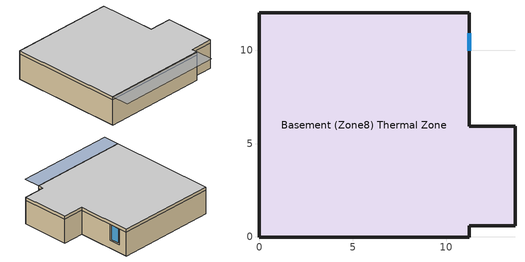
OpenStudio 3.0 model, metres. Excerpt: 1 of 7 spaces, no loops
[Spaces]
Basement (Zone8) Thermal Zone
 floor ground (Basement Floor Assembly): 11.25,12.01 11.25,5.92 13.69,5.92 13.69,0.58 11.25,0.58 11.25,-0.03 -0.03,-0.03 -0.03,12.01 z-2.95
 wall outside (Foundation Wall Assembly): 11.25,9.82 11.25,11.06 z-2.06:-0.23
 wall ground (Foundation Wall Assembly): 11.25,12.01 -0.03,12.01 -0.03,-0.03 11.25,-0.03 11.25,0.58 13.69,0.58 13.69,5.92 11.25,5.92 z-2.95:-0.23; 11.25,5.92,-0.23 11.25,5.92,-2.95 11.25,12.01,-2.95 11.25,12.01,-0.23 11.25,11.06,-0.23 11.25,11.06,-2.06 11.25,9.82,-2.06 11.25,9.82,-0.23
 wall ground (Base Exterior Wall Assembly): -0.03,12.01 -0.03,-0.03 11.25,-0.03 11.25,0.58 13.69,0.58 13.69,5.92 11.25,5.92 11.25,12.01 -0.03,12.01 z-0.23:0.13
 window (Exterior Window): 11.25,9.98 11.25,10.9 z-1.91:-0.25
 ceiling to First Floor (Zone1) Thermal Zone (First Floor Assembly): 11.25,-0.03 11.25,0.58 13.69,0.58 13.69,5.92 11.25,5.92 11.25,12.01 -0.03,12.01 -0.03,-0.03 z0.13
shading: 11.25,-1.85 11.25,-0.03 -0.03,-0.03 -0.03,-1.85 z0.13
[Site]
Washington Dc Dulles IntL Ar: Latitude {deg}=38.98; Longitude {deg}=-77.47; Time Zone {hr}=-5; Elevation {m}=82; Terrain=Suburbs
[Building]
NIST NZE House: North Axis {deg}=0; Default Construction Set=Default for Interior Walls
[ClimateZones]
Climate Zone Institution Name 1=ASHRAE; Climate Zone Document Name 1=ANSI/ASHRAE Standard 169; Climate Zone Document Year 1=2006; Climate Zone Institution Name 2=CEC; Climate Zone Document Name 2=California Climate Zone Descriptions; Climate Zone Document Year 2=1995
[SizingPeriod:DesignDay] Barometric Pressure {Pa}=100344; Sky Clearness=0; Rain Indicator=0; Snow Indicator=0; Day of Month=21; Daylight Saving Time Indicator=0; Dry-Bulb Temperature Range Modifier Type=DefaultMultipliers
Name | Maximum Dry-Bulb Temperature {C} | Daily Dry-Bulb Temperature Range {deltaC} | Humidity Indicating Conditions at Maximum Dry-Bulb | Wind Speed {m/s} | Wind Direction {deg} | Month | Day Type | Humidity Indicating Type | Solar Model Indicator | ASHRAE Taub | ASHRAE Taud
Washington Dc Dulles IntL Ar Ann Hum_n 99.6% Condns DP=>MCDB | -9 | 0 | -19.5 | 2.7 | 310 | 1 | WinterDesignDay | Dewpoint | ASHRAEClearSky
Washington Dc Dulles IntL Ar Ann Htg Wind 99.6% Condns WS=>MCDB | 0.8 | 0 | 0.8 | 11.2 | 310 | 1 | WinterDesignDay | Wetbulb | ASHRAEClearSky
Washington Dc Dulles IntL Ar Ann Htg 99.6% Condns DB | -11.8 | 0 | -11.8 | 2.7 | 310 | 1 | WinterDesignDay | Wetbulb | ASHRAEClearSky
Washington Dc Dulles IntL Ar Ann Clg .4% Condns DP=>MDB | 27.8 | 11.4 | 23.6 | 4 | 290 | 7 | SummerDesignDay | Dewpoint | ASHRAETau | 0.544 | 1.787
[Construction]
Exterior Window: Baseline Windows
Foundation Wall Assembly: Drainage Mat - Delta Drain foundation drainboard, 10" Concrete Wall, 2" XPS Slotted Insulation, Foil-faced Polyiso - 2.0", 1/2" GWB
Patio Shared Wall: 1/2" GWB, 2x6 24" O.C. Wood Stud Wall - R-19 Cellulose Insulation Only, 1/2" Plywood Sheathing, Air Barrier Membrane, Foil-faced Polyiso - 2.0", Foil-faced Polyiso - 2.0", Wood Furring Strips, Fiber Cement Siding
Base Exterior Wall Assembly: Cementitious Board w/ Stucco, 2.0" Mineral Wool Blanket Insulation, Drainage Mat - Delta Drain foundation drainboard, Vapor Permeable Air Barrier Membrane, 0.5" Pressure-treated Plywood Sheathing, 2x14 Rim Joist, Closed Cell Insulation
Basement Floor Assembly: Filter Fabric, 4" Stone Pad, 2.0" XPS Rigid Insulation, 6 MIL Polyethethylene Vapor Barrier, 4" Concrete Slab with Wire Mesh and Hydronic Tubing
First Floor Assembly: 7/8" T&G Floor Sheathing
[Material] Thermal Absorptance=0.9; Solar Absorptance=0.7; Visible Absorptance=0.7
Name | Roughness | Thickness {m} | Conductivity {W/m-K} | Density {kg/m3} | Specific Heat {J/kg-K}
1/2" GWB | MediumSmooth | 0.0127 | 0.16 | 800 | 1090
2x6 24" O.C. Wood Stud Wall - R-19 Cellulose Insulation Only | MediumRough | 0.1397 | 0.047481 | 30 | 712
1/2" Plywood Sheathing; 0.5" Pressure-treated Plywood Sheathing | Smooth | 0.0127 | 0.07 | 400 | 1300
Foil-faced Polyiso - 2.0" | MediumRough | 0.0508 | 0.023 | 40 | 1496
Fiber Cement Siding | MediumRough | 0.0079375 | 0.09 | 1000 | 900
Drainage Mat - Delta Drain foundation drainboard | MediumRough | 0.00066 | 0.45 | 950 | 1000
10" Concrete Wall | MediumRough | 0.254 | 2.15 | 2400 | 900
2" XPS Slotted Insulation; 2.0" XPS Rigid Insulation | MediumRough | 0.0508 | 0.029 | 29 | 1210
Cementitious Board w/ Stucco | MediumRough | 0.102 | 0.97 | 1600 | 900
2.0" Mineral Wool Blanket Insulation | VeryRough | 0.0508 | 0.04 | 20 | 840
2x14 Rim Joist | VerySmooth | 0.3556 | 0.18 | 1200 | 1012
Closed Cell Insulation | MediumRough | 0.127 | 0.027 | 35 | 1200
7/8" T&G Floor Sheathing | MediumSmooth | 0.022225 | 0.12 | 544 | 1210
4" Stone Pad | MediumRough | 0.1016 | 1.7 | 1602 | 840
4" Concrete Slab with Wire Mesh and Hydronic Tubing | MediumRough | 0.1016 | 0.53 | 1280 | 840
[Material:NoMass] Roughness=Rough; Thermal Resistance {m2-K/W}=0.011; Thermal Absorptance=0.9; Solar Absorptance=0.7; Visible Absorptance=0.7
Air Barrier Membrane; Vapor Permeable Air Barrier Membrane; Filter Fabric; 6 MIL Polyethethylene Vapor Barrier
[Material:AirGap]
Wood Furring Strips: Thermal Resistance {m2-K/W}=0.15
[WindowMaterial:SimpleGlazingSystem]
Baseline Windows: U-Factor {W/m2-K}=1.1356; Solar Heat Gain Coefficient=0.25; Visible Transmittance=0.4
[DefaultConstructionSet]
Default for Interior Walls: Default Exterior Surface Constructions=Default Surface Constructions 1; Default Interior Surface Constructions=Default Surface Constructions 2; Default Ground Contact Surface Constructions=Default Surface Constructions 3; Default Exterior SubSurface Constructions=Default Sub Surface Constructions 1; Default Interior SubSurface Constructions=Default Sub Surface Constructions 2
[DefaultSurfaceConstructions]
Name | Wall Construction
Default Surface Constructions 1; Default Surface Constructions 3
Default Surface Constructions 2 | Patio Shared Wall
[DefaultSubSurfaceConstructions]
Default Sub Surface Constructions 1; Default Sub Surface Constructions 2
[ThermalZone]
Zone8 Thermal Zone: Multiplier=1; Thermostat=Thermostat Setpoint Dual Setpoint 3; Use Ideal Air Loads=No; Humidistat=Zone Control Humidistat 2
[Sizing:Zone] Zone Cooling Design Supply Air Temperature Input Method=SupplyAirTemperature; Zone Cooling Design Supply Air Temperature {C}=12; Zone Cooling Design Supply Air Temperature Difference {deltaC}=11.11; Zone Heating Design Supply Air Temperature Input Method=SupplyAirTemperature; Zone Heating Design Supply Air Temperature {C}=30; Zone Heating Design Supply Air Temperature Difference {deltaC}=11.11; Zone Cooling Design Supply Air Humidity Ratio {kg-H2O/kg-air}=0.008; Zone Heating Design Supply Air Humidity Ratio {kg-H2O/kg-air}=0.008; Cooling Design Air Flow Method=DesignDay; Cooling Minimum Air Flow per Zone Floor Area {m3/s-m2}=0.000762; Heating Design Air Flow Method=DesignDay; Account for Dedicated Outdoor Air System=No; Dedicated Outdoor Air System Control Strategy=NeutralSupplyAir; Dedicated Outdoor Air Low Setpoint Temperature for Design {C}=Autosize; Dedicated Outdoor Air High Setpoint Temperature for Design {C}=Autosize
Zone4 Thermal Zone; Zone5 Thermal Zone; Zone2 Thermal Zone
[Space]
Basement (Zone8) Thermal Zone: Building Story=Building Story 1 - Basement; Thermal Zone=Zone8 Thermal Zone; Part of Total Floor Area=Yes; Design Specification Outdoor Air Object=No Ventilation Req
[SpaceInfiltration:DesignFlowRate]
Basement ACH: Space or SpaceType=Basement (Zone8) Thermal Zone; Schedule=ALWAYS_ON; Design Flow Rate Calculation Method=AirChanges/Hour; Flow per Exterior Surface Area {m3/s-m2}=0; Air Changes per Hour {1/hr}=0; Constant Term Coefficient=1
[DesignSpecification:OutdoorAir]
No Ventilation Req: Outdoor Air Method=Sum; Outdoor Air Flow per Person {m3/s-person}=0; Outdoor Air Flow per Floor Area {m3/s-m2}=0
[ThermostatSetpoint:DualSetpoint]
Thermostat Setpoint Dual Setpoint 3: Heating Setpoint Temperature Schedule=Heating Setpoint Schedule; Cooling Setpoint Temperature Schedule=Cooling Setpoint Schedule
[ZoneControl:Humidistat]
Zone Control Humidistat 2: Humidifying Relative Humidity Setpoint Schedule=ALWAYS_Above_0; Dehumidifying Relative Humidity Setpoint Schedule=ALWAYS_Below_50
[BuildingStory]
Building Story 1 - Basement
[AvailabilityManager:DifferentialThermostat]
Plant Loop 1 Differential Thermostat: Temperature Difference On Limit {deltaC}=10; Temperature Difference Off Limit {deltaC}=3
[AvailabilityManager:HighTemperatureTurnOff]
Plant Loop 1 High Temperature Turn Off: Temperature {C}=80
[AvailabilityManager:Scheduled]
AVM Scheduled: Schedule=Always On Discrete hvac_library
[Schedule:Compact]
ALWAYS_ON: Through: 12/31, For: AllDays, Until: 24:00, 1
Cooling Setpoint Schedule: Through: 12/31, For: AllDays, Until: 24:00, 25
Heating Setpoint Schedule: Through: 12/31, For: AllDays, Until: 24:00, 20
ALWAYS_Below_50: Through: 12/31, For: AllDays, Until: 24:00, 50
ALWAYS_Above_0: Through: 12/31, For: AllDays, Until: 24:00, .01
[Schedule:Constant]
Always On Discrete hvac_library: Value=1
